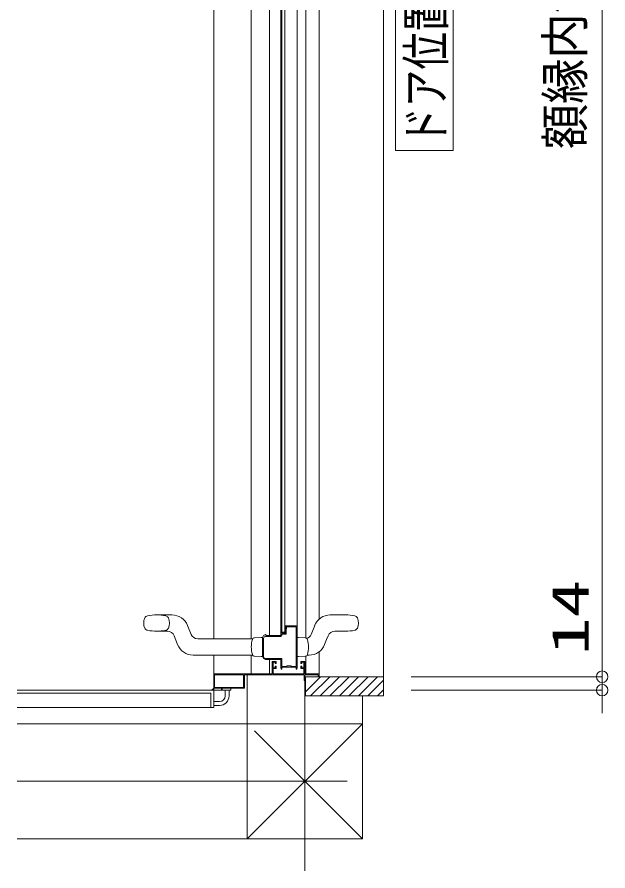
# Model space of a CAD drawing. Units: millimetres on the paper. Extents: x -305 to 305, y -152 to 152.
# Drawn here: x -93.68 to -62.88, y -23.59 to 20.94 of the extents above; entities that cross this region are included whole.
import ezdxf
from ezdxf.enums import TextEntityAlignment as Align

# ---------------------------------------------------------------- set-up
doc = ezdxf.new("R2010")
doc.units = ezdxf.units.MM
doc.linetypes.add('LONG_CHAIN', pattern=[21, 18, -1, 1, -1])
doc.layers.add('0-0_0', color=7, linetype='Continuous', lineweight=9)
doc.layers.add('0-1_VIEW0001', color=7, linetype='Continuous', lineweight=9)
doc.styles.add('ＭＳ ゴシック', font='')
doc.styles.get('ＭＳ ゴシック').set_extended_font_data('MS Gothic')

# ---------------------------------------------------------------- blocks, each defined once
blk = doc.blocks.new('_ORIGIN')
at = {"layer": '0-0_0'}
blk.add_line((0, 0), (-1, 0), dxfattribs=at)
blk.add_circle((0, 0), 0.5, dxfattribs=at)

msp = doc.modelspace()

# ---------------------------------------------------------------- linework, layer by layer
at = {"layer": '0-0_0'}
for p, q in [((-63.184, -12.859), (-63.184, 62.366)), ((-63.183, -12.859), (-63.183, -12.259)), ((-73.145, -13.459), (-63.184, -13.459)), ((-63.183, -14.159), (-63.183, -13.459)), ((-73.145, -14.159), (-63.183, -14.159)), ((-63.183, -14.759), (-63.183, -15.359))]:
    msp.add_line(p, q, dxfattribs=at)
msp.add_lwpolyline([(-73.145, -13.459), (-63.183, -13.459), (-63.183, -8.212)], dxfattribs=at)
at = {"layer": '0-1_VIEW0001'}
for p, q in [((-74.58, 63.966), (-74.58, -14.459)), ((-78.637, -11.431), (-78.637, 62.816)), ((-77.932, -10.451), (-77.932, 62.966)), ((-80.522, 25.841), (-80.522, -11.309)), ((-73.954, 13.991), (-73.954, 25.991)), ((-70.954, 13.991), (-70.954, 25.991)), ((-83.433, 24.966), (-83.433, -11.485)), ((-79.933, -11.309), (-79.933, 24.98)), ((-79.879, 25.371), (-79.879, -11.189)), ((-79.729, -11.139), (-79.729, 24.981)), ((-79.083, 24.98), (-79.083, -13.019)), ((-81.472, 24.491), (-81.472, -11.485)), ((-70.954, 13.991), (-73.954, 13.991)), ((-86.408, -10.235), (-85.608, -10.235)), ((-76.558, -10.235), (-77.357, -10.235)), ((-86.408, -11.085), (-85.846, -11.085)), ((-84.613, -11.248), (-84.795, -10.787)), ((-79.718, -10.829), (-79.718, -10.828)), ((-79.715, -10.821), (-79.707, -10.807)), ((-79.703, -10.839), (-79.708, -10.839)), ((-79.697, -10.8), (-79.083, -10.8)), ((-79.694, -10.98), (-79.679, -10.942)), ((-79.678, -10.936), (-79.678, -10.864)), ((-79.651, -10.995), (-79.636, -10.957)), ((-78.17, -10.787), (-78.353, -11.248)), ((-77.119, -11.085), (-76.558, -11.085)), ((-85.315, -11.782), (-85.498, -11.322)), ((-81.402, -11.485), (-84.264, -11.485)), ((-80.958, -11.41), (-80.883, -11.41)), ((-80.883, -11.409), (-80.883, -11.411)), ((-80.883, -12.409), (-80.883, -11.409)), ((-80.883, -11.41), (-80.883, -11.411)), ((-80.838, -12.409), (-80.838, -11.459)), ((-80.733, -11.259), (-80.723, -11.259)), ((-80.733, -11.354), (-79.933, -11.354)), ((-80.708, -11.274), (-80.708, -11.294)), ((-80.693, -11.309), (-79.933, -11.309)), ((-79.729, -11.139), (-79.879, -11.139)), ((-79.083, -11.409), (-79.008, -11.409)), ((-79.008, -11.41), (-78.66, -11.428)), ((-78.661, -11.429), (-78.66, -11.428)), ((-78.661, -11.429), (-78.66, -11.428)), ((-78.547, -11.519), (-78.547, -11.518)), ((-78.547, -11.519), (-78.547, -11.518)), ((-77.548, -11.524), (-77.65, -11.782)), ((-77.468, -11.322), (-77.548, -11.524)), ((-81.403, -12.335), (-84.502, -12.335)), ((-83.433, -12.335), (-83.433, -14.01)), ((-83.433, -12.335), (-83.433, -14.134)), ((-83.433, -13.284), (-83.433, -12.335)), ((-81.472, -12.335), (-81.472, -13.284)), ((-80.958, -12.41), (-81.305, -12.391)), ((-80.883, -12.41), (-80.958, -12.41)), ((-80.883, -12.408), (-80.883, -12.409)), ((-80.883, -12.408), (-80.883, -12.41)), ((-79.008, -12.41), (-79.083, -12.41)), ((-79.008, -12.409), (-78.66, -12.391)), ((-78.637, -12.388), (-78.637, -13.309)), ((-78.463, -12.335), (-78.562, -12.335)), ((-77.931, -13.459), (-77.931, -12.154)), ((-80.522, -12.559), (-80.522, -13.309)), ((-80.383, -12.659), (-80.183, -12.659)), ((-80.383, -13.309), (-80.383, -12.659)), ((-80.333, -12.704), (-80.333, -12.989)), ((-80.233, -12.704), (-80.333, -12.704)), ((-80.233, -12.764), (-80.233, -12.704)), ((-80.183, -12.764), (-80.233, -12.764)), ((-80.233, -12.989), (-80.233, -12.914)), ((-80.233, -12.914), (-80.183, -12.914)), ((-80.183, -12.659), (-80.183, -12.764)), ((-80.183, -12.914), (-80.183, -13.034)), ((-78.883, -12.659), (-78.683, -12.659)), ((-78.883, -12.764), (-78.883, -12.659)), ((-78.833, -12.764), (-78.883, -12.764)), ((-78.883, -12.914), (-78.833, -12.914)), ((-78.883, -13.034), (-78.883, -12.914)), ((-78.733, -12.704), (-78.833, -12.704)), ((-78.833, -12.704), (-78.833, -12.764)), ((-78.833, -12.914), (-78.833, -12.989)), ((-78.683, -12.659), (-78.683, -13.309)), ((-83.433, -13.309), (-80.383, -13.309)), ((-83.433, -14.059), (-83.433, -13.309)), ((-83.388, -13.359), (-81.878, -13.359)), ((-83.388, -14.014), (-83.388, -13.359)), ((-81.878, -13.359), (-81.878, -14.014)), ((-80.333, -12.989), (-80.233, -12.989)), ((-80.183, -13.034), (-80.333, -13.034)), ((-80.333, -13.034), (-80.333, -13.309)), ((-80.333, -13.309), (-78.733, -13.309)), ((-79.248, -12.959), (-79.768, -12.959)), ((-78.733, -13.034), (-78.883, -13.034)), ((-78.733, -13.309), (-78.733, -13.034)), ((-77.931, -13.309), (-78.683, -13.309)), ((-78.683, -13.359), (-78.683, -13.659)), ((-81.833, -13.364), (-78.723, -13.364)), ((-81.833, -13.364), (-81.833, -14.059)), ((-81.683, -13.364), (-81.683, -21.909)), ((-78.723, -13.659), (-78.723, -13.364)), ((-78.683, -13.659), (-78.723, -13.659)), ((-78.655, -14.459), (-78.655, -13.459)), ((-78.655, -13.459), (-74.58, -13.459)), ((-77.874, -13.46), (-78.655, -14.241)), ((-77.379, -13.459), (-78.379, -14.459)), ((-77.948, -13.459), (-77.968, -13.459)), ((-76.879, -13.46), (-77.879, -14.459)), ((-76.379, -13.46), (-77.379, -14.46)), ((-75.879, -13.46), (-76.879, -14.46)), ((-75.384, -13.46), (-76.384, -14.46)), ((-74.889, -13.459), (-75.889, -14.46)), ((-74.58, -13.645), (-75.394, -14.459)), ((-93.683, -14.159), (-83.582, -14.159)), ((-83.458, -14.159), (-93.683, -14.159)), ((-83.033, -14.059), (-83.433, -14.059)), ((-83.433, -14.184), (-83.433, -15.059)), ((-83.408, -14.159), (-82.533, -14.159)), ((-81.878, -14.014), (-83.388, -14.014)), ((-83.033, -14.134), (-83.033, -14.059)), ((-82.993, -14.134), (-83.033, -14.134)), ((-82.993, -14.059), (-82.993, -14.134)), ((-81.833, -14.059), (-82.993, -14.059)), ((-82.833, -14.46), (-82.833, -14.159)), ((-82.633, -14.46), (-82.633, -14.159)), ((-82.533, -14.059), (-82.533, -14.159)), ((-74.58, -14.14), (-74.899, -14.459)), ((-83.583, -14.309), (-93.683, -14.309)), ((-83.583, -14.309), (-83.583, -15.059)), ((-78.655, -14.459), (-74.58, -14.459)), ((-75.683, -14.459), (-75.683, -21.908)), ((-83.433, -15.059), (-93.683, -15.059)), ((-83.133, -14.759), (-83.433, -14.759)), ((-83.133, -14.959), (-83.433, -14.959)), ((-93.683, -15.908), (-75.682, -15.908)), ((-81.683, -21.909), (-75.682, -15.908)), ((-81.308, -16.283), (-75.683, -21.908)), ((-93.683, -21.908), (-75.683, -21.908))]:
    msp.add_line(p, q, dxfattribs=at)
at = {"layer": '0-1_VIEW0001', "linetype": 'LONG_CHAIN'}
for p, q in [((-78.683, -13.644), (-78.683, -23.587)), ((-93.683, -18.908), (-76.469, -18.908))]:
    msp.add_line(p, q, dxfattribs=at)
at = {"layer": '0-1_VIEW0001'}
for points in [[(-79.133, -10.849), (-79.133, -12.919), (-79.383, -12.919), (-79.408, -12.894), (-79.608, -12.894), (-79.633, -12.919), (-79.883, -12.919), (-79.883, -12.514), (-80.733, -12.514)], [(-79.883, -11.304), (-79.883, -11.234), (-79.653, -11.234), (-79.653, -11.001)], [(-79.879, -11.189), (-79.698, -11.189), (-79.698, -10.999)], [(-79.718, -10.828), (-79.717, -10.824), (-79.715, -10.821)], [(-79.708, -10.839), (-79.715, -10.836), (-79.718, -10.829)], [(-79.707, -10.807), (-79.701, -10.801), (-79.697, -10.8)], [(-79.678, -10.864), (-79.685, -10.847), (-79.703, -10.839)], [(-79.698, -10.999), (-79.697, -10.99), (-79.694, -10.98)], [(-79.679, -10.942), (-79.678, -10.939), (-79.678, -10.936)], [(-79.653, -11.001), (-79.652, -10.998), (-79.651, -10.995)], [(-79.636, -10.957), (-79.633, -10.948), (-79.633, -10.938)], [(-79.633, -10.938), (-79.633, -10.849), (-79.133, -10.849)], [(-80.883, -11.41), (-80.958, -11.41), (-81.305, -11.428)], [(-80.883, -11.409), (-80.839, -11.303), (-80.733, -11.259)], [(-80.838, -11.459), (-80.807, -11.385), (-80.733, -11.354)], [(-80.723, -11.259), (-80.712, -11.264), (-80.708, -11.274)], [(-80.708, -11.294), (-80.703, -11.305), (-80.693, -11.309)], [(-79.933, -11.354), (-79.897, -11.34), (-79.883, -11.304)], [(-80.733, -12.559), (-80.839, -12.515), (-80.883, -12.409)], [(-80.733, -12.514), (-80.807, -12.484), (-80.838, -12.409)], [(-79.933, -13.019), (-79.933, -12.559), (-80.733, -12.559)], [(-78.833, -12.989), (-78.733, -12.989), (-78.733, -12.704)], [(-79.883, -13.049), (-79.885, -13.056), (-79.893, -13.059), (-79.921, -13.048), (-79.933, -13.019)], [(-79.133, -13.049), (-79.133, -12.959), (-79.883, -12.959), (-79.883, -13.049)], [(-79.083, -13.019), (-79.094, -13.048), (-79.123, -13.059), (-79.13, -13.056), (-79.133, -13.049)], [(-77.983, -13.459), (-77.983, -13.359), (-78.683, -13.359)]]:
    msp.add_lwpolyline(points, dxfattribs=at)
for centre, radius, start, end in [((-86.408, -12.642), 2.408, 78.6588, 101.3412), ((-85.608, -11.11), 0.875, 21.6036, 90), ((-77.357, -11.11), 0.875, 90, 158.3964), ((-76.558, -12.642), 2.408, 78.6588, 90), ((-86.458, -10.66), 0.625, 154.66, 205.34), ((-86.842, -10.478), 0.2, 101.3412, 154.66), ((-85.973, -10.478), 0.2, 25.34, 78.6588), ((-86.358, -10.66), 0.625, 334.66, 25.34), ((-76.123, -10.478), 0.2, 25.34, 78.6588), ((-76.508, -10.66), 0.625, 334.66, 25.34), ((-86.842, -10.841), 0.2, 205.34, 258.6588), ((-86.408, -8.677), 2.408, 258.6588, 281.3412), ((-85.973, -10.841), 0.2, 281.3412, 334.66), ((-85.846, -11.46), 0.375, 21.6036, 90), ((-77.119, -11.46), 0.375, 90, 158.3964), ((-76.558, -8.677), 2.408, 270, 281.3412), ((-76.123, -10.841), 0.2, 281.3412, 334.66), ((-84.264, -11.11), 0.375, 201.6036, 270), ((-80.052, -11.91), 1.421, 163.7963, 195.7817), ((-81.298, -11.553), 0.125, 93.001, 161.5432), ((-78.667, -11.553), 0.125, 15.9428, 86.999), ((-78.701, -11.11), 0.375, 289.0634, 338.3964), ((-79.913, -11.91), 1.421, 344.2304, 15.9811), ((-84.502, -11.46), 0.875, 201.6036, 270), ((-78.463, -11.46), 0.875, 270, 338.3964), ((-81.298, -12.267), 0.125, 193.6794, 266.999), ((-78.667, -12.267), 0.125, 273.0011, 346.479), ((-83.583, -14.009), 0.15, 270, 0), ((-83.458, -14.184), 0.025, 360, 90), ((-83.408, -14.134), 0.025, 180, 270), ((-83.133, -14.459), 0.5, 270, 0), ((-83.133, -14.459), 0.3, 270, 0)]:
    msp.add_arc(centre, radius, start, end, dxfattribs=at)

# ---------------------------------------------------------------- block references
at = {"layer": '0-0_0', "xscale": 0.6, "yscale": 0.6}
for p, rotation in [((-63.184, -13.459), 270), ((-63.183, -13.459), 270), ((-63.183, -14.159), 90)]:
    msp.add_blockref('_ORIGIN', p, dxfattribs=dict(at, rotation=rotation))

# ---------------------------------------------------------------- texts
at = {"layer": '0-0_0', "style": 'ＭＳ ゴシック'}
for s, width, p in [('額縁内法\u3000１５２９', 0.9, (-63.586, 14.06)), ('14', 1.5, (-63.313, -12.331))]:
    msp.add_text(s, height=1.921, rotation=90, dxfattribs=dict(at, width=width)).set_placement(p, align=Align.BOTTOM_LEFT)
at = {"layer": '0-1_VIEW0001', "style": 'ＭＳ ゴシック', "width": 0.75}
msp.add_text('ドア位置ＢＲ\u3000Ｗ８００', height=1.921, rotation=90, dxfattribs=at).set_placement((-70.835, 14.276), align=Align.BOTTOM_LEFT)

doc.saveas('drawing.dxf')
